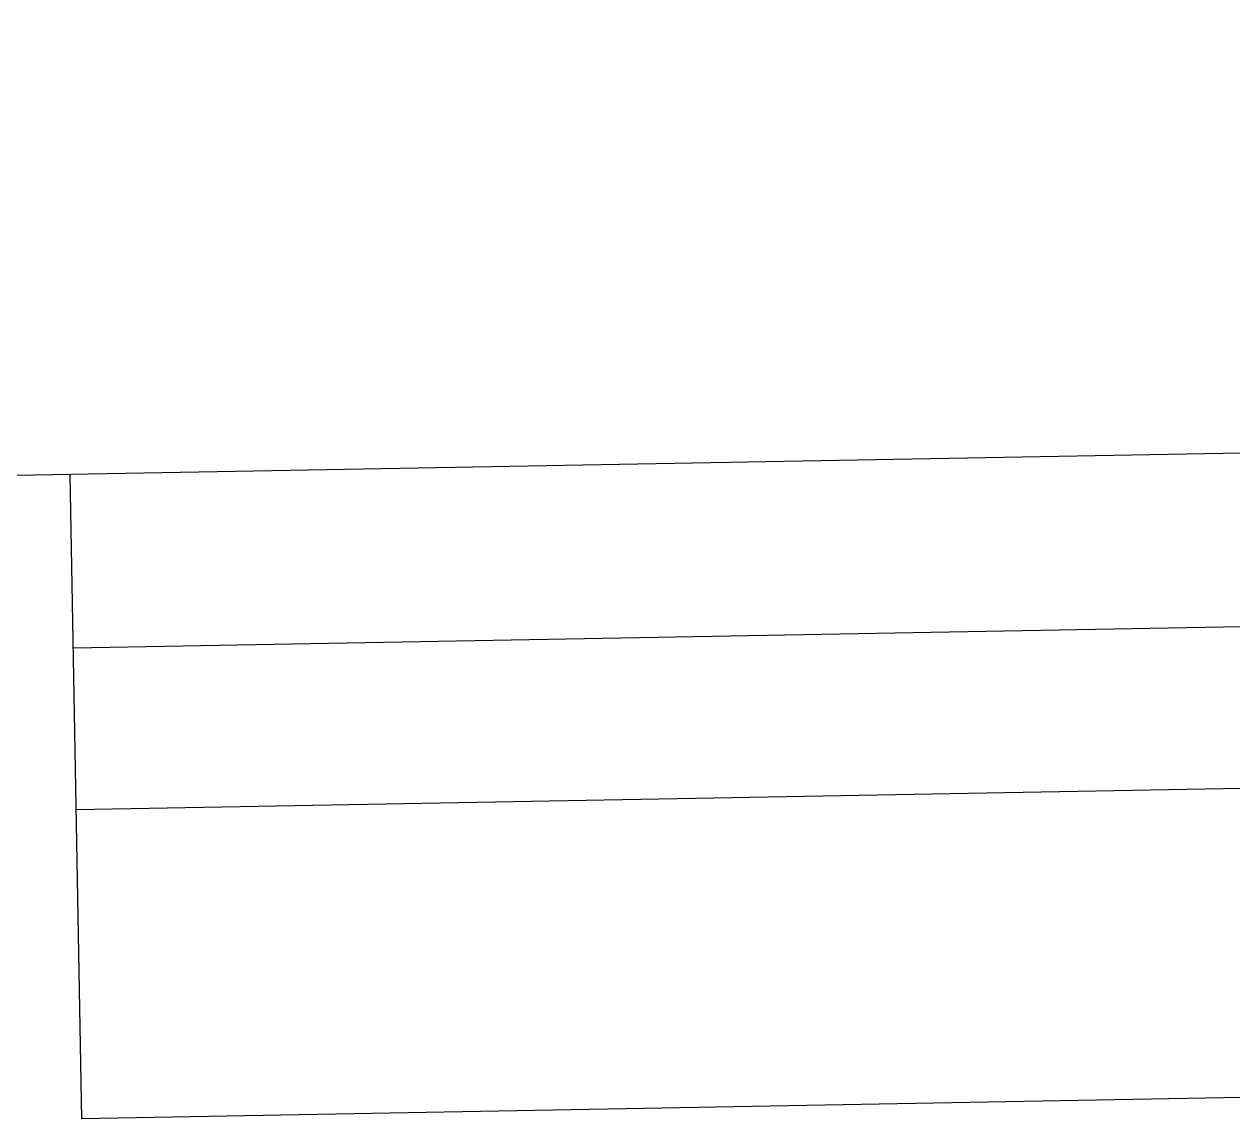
# Model space of a CAD drawing. Extents: x -30 to 1202, y 231 to 898.
# Drawn here: x 42.069 to 46.178, y 442.139 to 445.859 of the extents above; entities that cross this region are included whole.
import ezdxf

# ---------------------------------------------------------------- set-up
doc = ezdxf.new("R2010")
doc.units = 0
doc.header["$LTSCALE"] = 0.04
doc.layers.add('PISO', color=1, linetype='CONTINUOUS')

msp = doc.modelspace()

# ---------------------------------------------------------------- linework, layer by layer
at = {"layer": 'PISO'}
for p, q in [((125.704, 445.859), (40.9369, 444.3049)), ((125.8311, 445.2712), (42.2361, 443.7386)), ((125.9386, 444.7231), (42.2462, 443.1887)), ((42.2655, 442.1389), (42.2253, 444.3285)), ((126.1148, 443.6761), (42.2655, 442.1389))]:
    msp.add_line(p, q, dxfattribs=at)

doc.saveas('drawing.dxf')
